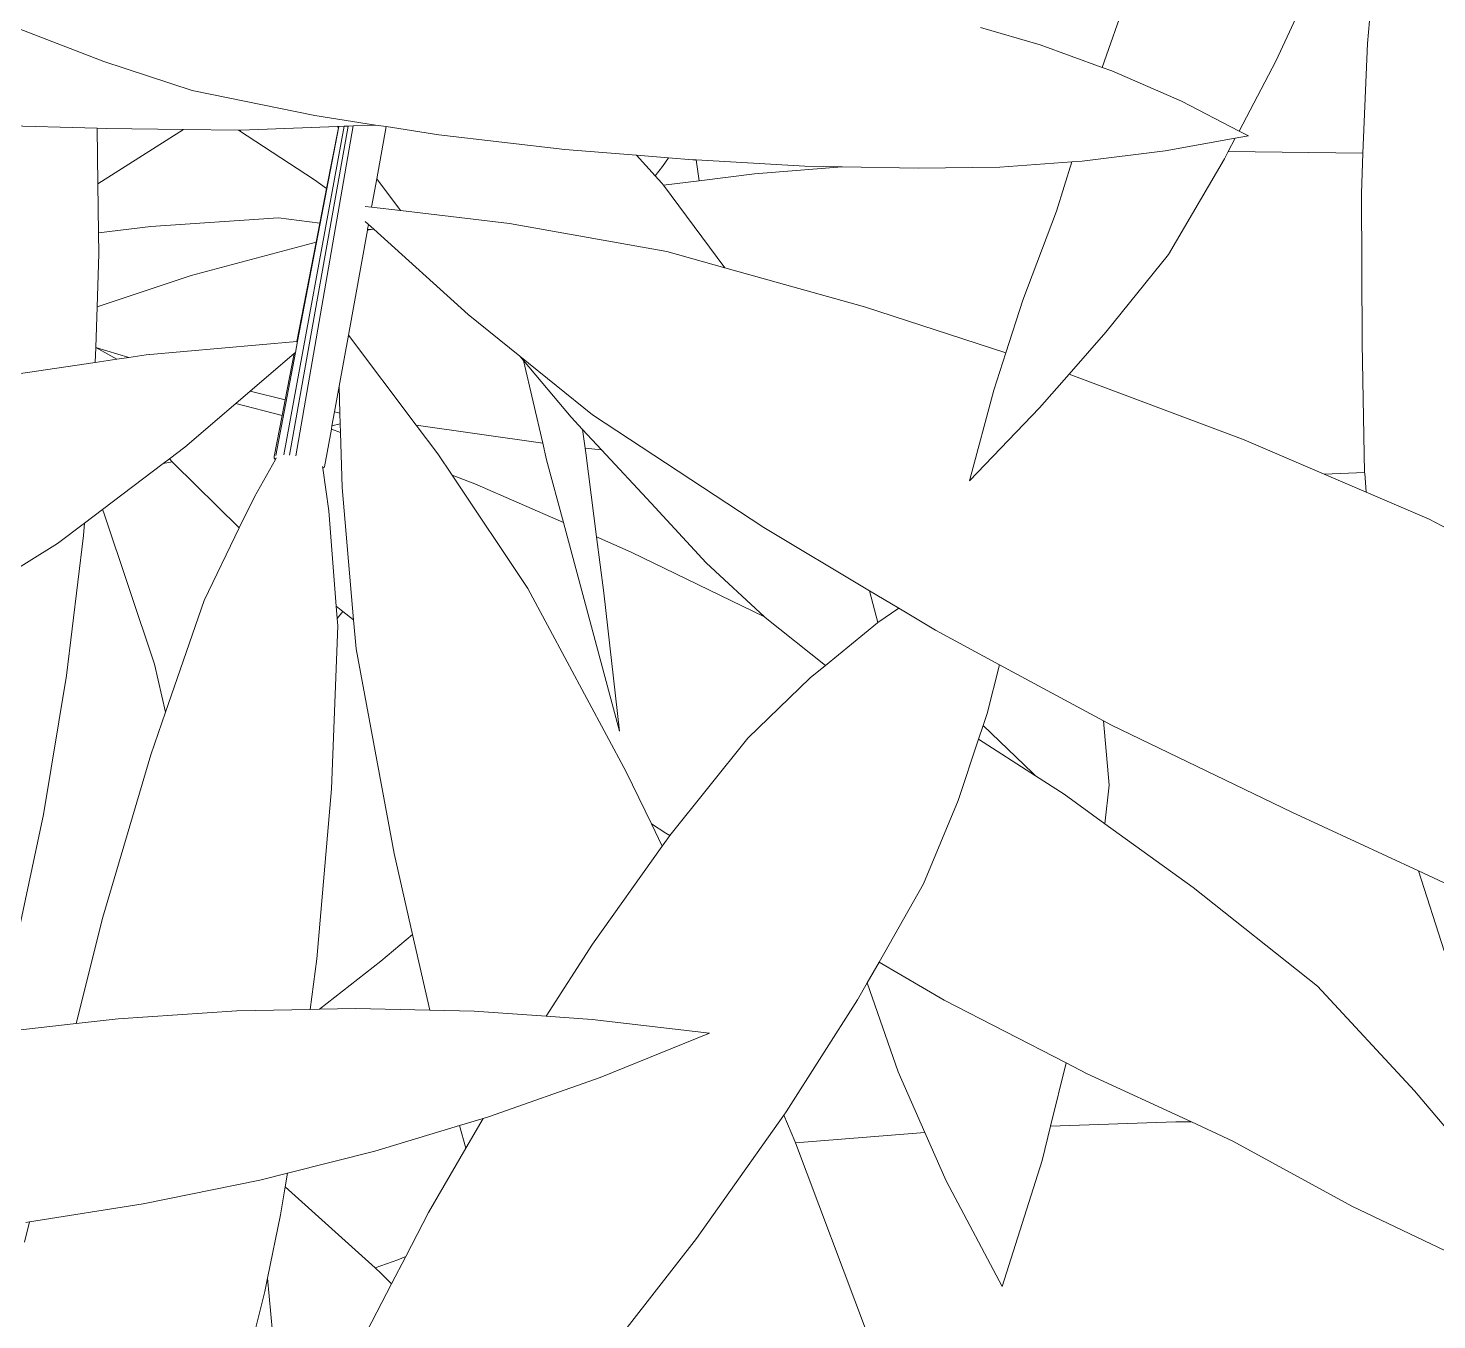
# Model space of a CAD drawing. Header units: millimetres. Extents: x 17 to 218440, y 21 to 53693.
# Drawn here: x 41617.2 to 41754.4, y 21225.2 to 21351.1 of the extents above; entities that cross this region are included whole.
import ezdxf

# ---------------------------------------------------------------- set-up
doc = ezdxf.new("R2010")
doc.units = ezdxf.units.MM
doc.header["$MEASUREMENT"] = 0
doc.layers.add('Edges', color=7, linetype='Continuous', lineweight=18)

# ---------------------------------------------------------------- blocks, each defined once
blk = doc.blocks.new('BAMBOOPLAN')
at = {"layer": 'Edges'}
for p, q in [((7.0946, -2.2844), (7.1594, -2.1439)), ((7.2219, -2.2601), (7.2296, -2.1703)), ((6.8528, -2.2933), (6.8858, -2.199)), ((5.4629, -2.2852), (5.345, -2.2394)), ((6.7663, -2.262), (6.6832, -2.2377)), ((6.8528, -2.2933), (6.7663, -2.262)), ((7.2157, -2.4127), (7.2219, -2.2601)), ((5.5861, -2.3253), (5.4629, -2.2852)), ((6.8662, -2.2981), (6.8528, -2.2933)), ((7.0433, -2.3819), (7.0946, -2.2844)), ((6.963, -2.3404), (6.8662, -2.2981)), ((5.7569, -2.3604), (5.5861, -2.3253)), ((7.0433, -2.3819), (6.963, -2.3404)), ((5.4536, -2.378), (5.249, -2.3723)), ((5.8411, -2.3735), (5.7569, -2.3604)), ((5.4663, -2.3783), (5.4536, -2.378)), ((5.4546, -2.4556), (5.4536, -2.378)), ((5.5739, -2.3797), (5.4546, -2.4556)), ((5.5739, -2.3797), (5.4663, -2.3783)), ((5.6505, -2.3807), (5.5739, -2.3797)), ((5.7564, -2.45), (5.6505, -2.3807)), ((5.6539, -2.3808), (5.6505, -2.3807)), ((5.7882, -2.3756), (5.6539, -2.3808)), ((5.7973, -2.3752), (5.7134, -2.8328)), ((5.8031, -2.375), (5.7213, -2.8333)), ((5.8102, -2.3747), (5.7302, -2.8343)), ((5.7328, -2.6747), (5.79, -2.3755)), ((5.7731, -2.4618), (5.7895, -2.3773)), ((5.7899, -2.3755), (5.7882, -2.3756)), ((5.7895, -2.3773), (5.7882, -2.3756)), ((5.7895, -2.3773), (5.7899, -2.3755)), ((5.79, -2.3755), (5.7899, -2.3755)), ((5.7973, -2.3752), (5.79, -2.3755)), ((5.8031, -2.375), (5.7973, -2.3752)), ((5.8102, -2.3747), (5.8031, -2.375)), ((5.8411, -2.3735), (5.8102, -2.3747)), ((5.8413, -2.3735), (5.8411, -2.3735)), ((5.8561, -2.3758), (5.8413, -2.3735)), ((5.8429, -2.4486), (5.8561, -2.3758)), ((5.9293, -2.3872), (5.8561, -2.3758)), ((6.1047, -2.4077), (5.9293, -2.3872)), ((7.038, -2.392), (6.9402, -2.4095)), ((7.0282, -2.4106), (7.038, -2.392)), ((7.0564, -2.3887), (7.038, -2.392)), ((7.0564, -2.3887), (7.0433, -2.3819)), ((6.2046, -2.4156), (6.1047, -2.4077)), ((6.9402, -2.4095), (6.8246, -2.424)), ((7.0228, -2.4208), (7.0282, -2.4106)), ((7.2157, -2.4127), (7.0282, -2.4106)), ((6.2303, -2.4442), (6.2046, -2.4156)), ((6.2489, -2.4191), (6.2046, -2.4156)), ((6.2303, -2.4442), (6.2406, -2.4312)), ((6.2406, -2.4312), (6.2489, -2.4191)), ((6.2827, -2.4218), (6.2489, -2.4191)), ((6.2876, -2.4221), (6.2827, -2.4218)), ((6.2916, -2.4513), (6.2876, -2.4221)), ((6.4388, -2.431), (6.2876, -2.4221)), ((6.4908, -2.4319), (6.4388, -2.431)), ((6.8102, -2.425), (6.7101, -2.4321)), ((6.7893, -2.4935), (6.8102, -2.425)), ((6.8246, -2.424), (6.8102, -2.425)), ((6.9452, -2.5539), (7.0228, -2.4208)), ((7.2134, -2.4689), (7.2157, -2.4127)), ((5.7731, -2.4618), (5.7564, -2.45)), ((5.8357, -2.488), (5.8429, -2.4486)), ((5.876, -2.4928), (5.8429, -2.4486)), ((6.2397, -2.4547), (6.2303, -2.4442)), ((6.3688, -2.4416), (6.2916, -2.4513)), ((6.4908, -2.4319), (6.3688, -2.4416)), ((6.5968, -2.4338), (6.4908, -2.4319)), ((6.7101, -2.4321), (6.5968, -2.4338)), ((5.4555, -2.5236), (5.4546, -2.4556)), ((5.7636, -2.51), (5.7731, -2.4618)), ((6.2418, -2.4575), (6.2397, -2.4547)), ((6.2916, -2.4513), (6.2418, -2.4575)), ((6.3275, -2.5724), (6.2418, -2.4575)), ((7.2145, -2.6779), (7.2134, -2.4689)), ((5.8357, -2.488), (5.8268, -2.487)), ((5.876, -2.4928), (5.8357, -2.488)), ((5.7061, -2.5027), (5.5282, -2.5148)), ((5.7636, -2.51), (5.7061, -2.5027)), ((5.8314, -2.512), (5.8266, -2.5077)), ((6.0278, -2.5109), (5.876, -2.4928)), ((6.7422, -2.6176), (6.7893, -2.4935)), ((5.5282, -2.5148), (5.4555, -2.5236)), ((5.4559, -2.5531), (5.4555, -2.5236)), ((5.7585, -2.5365), (5.7636, -2.51)), ((5.8034, -2.6663), (5.8299, -2.5201)), ((5.8299, -2.5201), (5.8302, -2.5185)), ((5.8353, -2.5192), (5.8299, -2.5201)), ((5.8302, -2.5185), (5.8314, -2.512)), ((5.8353, -2.5192), (5.8302, -2.5185)), ((5.8387, -2.5186), (5.8314, -2.512)), ((5.8387, -2.5186), (5.8353, -2.5192)), ((5.9702, -2.6376), (5.8387, -2.5186)), ((6.2468, -2.5499), (6.0278, -2.5109)), ((5.7585, -2.5365), (5.5846, -2.5833)), ((5.7315, -2.6748), (5.7585, -2.5365)), ((5.4536, -2.6267), (5.4559, -2.5531)), ((6.3275, -2.5724), (6.2468, -2.5499)), ((6.8579, -2.6622), (6.9452, -2.5539)), ((5.5846, -2.5833), (5.4536, -2.6267)), ((6.5217, -2.6267), (6.3275, -2.5724)), ((5.4518, -2.6834), (5.4536, -2.6267)), ((6.7185, -2.6907), (6.5217, -2.6267)), ((6.7185, -2.6907), (6.7422, -2.6176)), ((6.042, -2.6955), (5.9702, -2.6376)), ((5.7905, -2.7372), (5.8034, -2.6663)), ((5.8977, -2.7914), (5.8034, -2.6663)), ((6.8068, -2.7203), (6.8579, -2.6622)), ((5.4511, -2.7043), (5.4518, -2.6835)), ((5.4976, -2.6974), (5.4518, -2.6834)), ((5.4518, -2.6835), (5.4518, -2.6834)), ((5.4813, -2.6998), (5.4518, -2.6835)), ((5.5218, -2.6938), (5.7315, -2.6748)), ((5.7298, -2.6904), (5.7328, -2.6747)), ((5.7315, -2.6748), (5.7328, -2.6747)), ((7.218, -2.8577), (7.2145, -2.6779)), ((5.3018, -2.7265), (5.4511, -2.7043)), ((5.4511, -2.7043), (5.4813, -2.6998)), ((5.4813, -2.6998), (5.4976, -2.6974)), ((5.4976, -2.6974), (5.5218, -2.6938)), ((5.6669, -2.7442), (5.7281, -2.6919)), ((5.7024, -2.8339), (5.7298, -2.6904)), ((5.7156, -2.7561), (5.7281, -2.6919)), ((5.7281, -2.6919), (5.7298, -2.6904)), ((6.0471, -2.7016), (6.042, -2.6955)), ((6.1434, -2.7771), (6.042, -2.6955)), ((6.074, -2.8168), (6.0471, -2.7016)), ((6.1133, -2.7805), (6.0471, -2.7016)), ((6.7017, -2.7428), (6.7185, -2.6907)), ((6.7654, -2.7673), (6.8068, -2.7203)), ((7.0503, -2.8119), (6.8068, -2.7203)), ((5.6466, -2.7615), (5.6669, -2.7442)), ((5.7156, -2.7561), (5.6669, -2.7442)), ((5.7841, -2.7728), (5.7905, -2.7372)), ((5.7916, -2.7747), (5.7905, -2.7372)), ((6.6679, -2.8689), (6.7017, -2.7428)), ((5.5759, -2.822), (5.6466, -2.7615)), ((5.7114, -2.7779), (5.6466, -2.7615)), ((5.7114, -2.7779), (5.7156, -2.7561)), ((5.7001, -2.8354), (5.7114, -2.7779)), ((5.7805, -2.7923), (5.7841, -2.7728)), ((5.7916, -2.7747), (5.7841, -2.7728)), ((5.792, -2.7895), (5.7916, -2.7747)), ((6.1292, -2.7976), (6.1133, -2.7805)), ((6.3819, -2.9339), (6.1434, -2.7771)), ((6.6679, -2.8689), (6.7654, -2.7673)), ((5.7701, -2.8498), (5.7797, -2.7969)), ((5.7797, -2.7969), (5.7805, -2.7923)), ((5.7924, -2.8017), (5.7797, -2.7969)), ((5.792, -2.7895), (5.7805, -2.7923)), ((5.7924, -2.8017), (5.792, -2.7895)), ((5.7946, -2.8782), (5.7924, -2.8017)), ((6.074, -2.8168), (5.8977, -2.7914)), ((5.9279, -2.8314), (5.8977, -2.7914)), ((6.1329, -2.8235), (6.1292, -2.7976)), ((6.1555, -2.8259), (6.1292, -2.7976)), ((5.5543, -2.8384), (5.5759, -2.822)), ((6.0793, -2.8397), (6.074, -2.8168)), ((6.1555, -2.8259), (6.1329, -2.8235)), ((6.1338, -2.8301), (6.1329, -2.8235)), ((7.1616, -2.8597), (7.0503, -2.8119)), ((5.5456, -2.845), (5.5543, -2.8384)), ((5.5582, -2.8428), (5.5456, -2.845)), ((5.5582, -2.8428), (5.5543, -2.8384)), ((5.5598, -2.8445), (5.5582, -2.8428)), ((5.6725, -2.8916), (5.7018, -2.8394)), ((5.7001, -2.8354), (5.7002, -2.8374)), ((5.7002, -2.8374), (5.7018, -2.8394)), ((5.7018, -2.8394), (5.703, -2.8372)), ((5.9477, -2.8611), (5.9279, -2.8314)), ((6.1028, -2.9272), (6.0793, -2.8397)), ((6.1488, -2.9473), (6.1338, -2.8301)), ((6.2247, -2.9003), (6.1555, -2.8259)), ((5.4611, -2.9092), (5.5456, -2.845)), ((5.6516, -2.9347), (5.5598, -2.8445)), ((5.7677, -2.8514), (5.7674, -2.8492)), ((5.7701, -2.8498), (5.7677, -2.8514)), ((5.7761, -2.9111), (5.7677, -2.8514)), ((5.9792, -2.8732), (5.9477, -2.8611)), ((6.0533, -3.0192), (5.9477, -2.8611)), ((7.218, -2.8577), (7.1616, -2.8597)), ((7.22, -2.8847), (7.1616, -2.8597)), ((7.2181, -2.8583), (7.218, -2.8577)), ((7.22, -2.8847), (7.2181, -2.8583)), ((5.8106, -3.0625), (5.7946, -2.8782)), ((6.1028, -2.9272), (5.9792, -2.8732)), ((5.6516, -2.9347), (5.6725, -2.8916)), ((6.3013, -2.9831), (6.2247, -2.9003)), ((7.3079, -2.9224), (7.22, -2.8847)), ((5.4361, -2.9282), (5.4611, -2.9092)), ((5.4629, -2.9137), (5.4611, -2.9092)), ((5.5336, -3.1246), (5.4629, -2.9137)), ((5.7865, -3.0438), (5.7761, -2.9111)), ((5.3987, -2.9566), (5.4361, -2.9282)), ((5.4348, -2.945), (5.4361, -2.9282)), ((5.6027, -3.0359), (5.6516, -2.9347)), ((6.181, -3.2177), (6.1028, -2.9272)), ((6.529, -3.0222), (6.3819, -2.9339)), ((7.5173, -3.0343), (7.3079, -2.9224)), ((5.1559, -3.1066), (5.3987, -2.9566)), ((5.4112, -3.1401), (5.4348, -2.945)), ((6.1971, -2.9683), (6.1488, -2.9473)), ((6.1588, -3.0249), (6.1488, -2.9473)), ((6.3825, -3.0586), (6.1971, -2.9683)), ((6.3825, -3.0586), (6.3013, -2.9831)), ((6.1902, -3.2746), (6.0533, -3.0192)), ((5.549, -3.1912), (5.6027, -3.0359)), ((6.181, -3.2177), (6.1588, -3.0249)), ((6.5405, -3.0664), (6.529, -3.0222)), ((6.5694, -3.0464), (6.529, -3.0222)), ((5.7958, -3.051), (5.7865, -3.0438)), ((5.7878, -3.0608), (5.7865, -3.0438)), ((5.7958, -3.051), (5.7878, -3.0608)), ((5.8106, -3.0625), (5.7958, -3.051)), ((6.3837, -3.0596), (6.3825, -3.0586)), ((6.5694, -3.0464), (6.5405, -3.0664)), ((6.6206, -3.0771), (6.5694, -3.0464)), ((5.7797, -3.2981), (5.7886, -3.0709)), ((5.7886, -3.0709), (5.7878, -3.0608)), ((5.8141, -3.1032), (5.8106, -3.0625)), ((6.4674, -3.1261), (6.3837, -3.0596)), ((6.5401, -3.0667), (6.4674, -3.1261)), ((6.5405, -3.0664), (6.5401, -3.0667)), ((6.7098, -3.1253), (6.6206, -3.0771)), ((5.8669, -3.3881), (5.8141, -3.1032)), ((5.549, -3.1912), (5.5336, -3.1246)), ((6.4674, -3.1261), (6.4461, -3.1435)), ((6.7098, -3.1253), (6.6926, -3.1932)), ((6.8546, -3.2034), (6.7098, -3.1253)), ((5.379, -3.334), (5.4112, -3.1401)), ((6.4461, -3.1435), (6.3592, -3.2274)), ((5.5284, -3.2508), (5.549, -3.1912)), ((6.6926, -3.1932), (6.6871, -3.2097)), ((6.6871, -3.2097), (6.6807, -3.2291)), ((6.7555, -3.2756), (6.6871, -3.2097)), ((6.8623, -3.293), (6.8546, -3.2034)), ((6.8658, -3.2095), (6.8546, -3.2034)), ((7.1168, -3.3307), (6.8658, -3.2095)), ((6.3592, -3.2274), (6.2509, -3.3632)), ((6.6807, -3.2291), (6.6523, -3.3145)), ((6.7597, -3.2799), (6.6807, -3.2291)), ((5.4616, -3.4769), (5.5284, -3.2508)), ((6.2252, -3.3469), (6.1902, -3.2746)), ((6.7597, -3.2799), (6.7555, -3.2756)), ((6.7997, -3.3057), (6.7597, -3.2799)), ((6.8565, -3.3467), (6.8623, -3.293)), ((5.7593, -3.535), (5.7797, -3.2981)), ((6.8565, -3.3467), (6.7997, -3.3057)), ((6.6523, -3.3145), (6.6038, -3.4303)), ((7.2928, -3.4125), (7.1168, -3.3307)), ((5.3382, -3.5262), (5.379, -3.334)), ((6.2452, -3.3598), (6.2252, -3.3469)), ((6.2401, -3.3778), (6.2252, -3.3469)), ((6.9791, -3.4353), (6.8565, -3.3467)), ((6.2475, -3.3675), (6.2401, -3.3778)), ((6.2509, -3.3632), (6.2452, -3.3598)), ((6.2509, -3.3632), (6.2475, -3.3675)), ((5.8926, -3.5009), (5.8669, -3.3881)), ((6.2401, -3.3778), (6.1431, -3.5144)), ((6.6038, -3.4303), (6.5421, -3.5394)), ((7.3289, -3.5239), (7.2928, -3.4125)), ((7.3349, -3.432), (7.2928, -3.4125)), ((7.1526, -3.5727), (6.9791, -3.4353)), ((5.4243, -3.6249), (5.4616, -3.4769)), ((5.8926, -3.5009), (5.8487, -3.5383)), ((5.9167, -3.6064), (5.8926, -3.5009)), ((6.1431, -3.5144), (6.0786, -3.6149)), ((5.7504, -3.6052), (5.7593, -3.535)), ((5.8487, -3.5383), (5.7633, -3.6049)), ((6.5421, -3.5394), (6.5256, -3.5684)), ((6.6327, -3.5924), (6.5421, -3.5394)), ((6.5256, -3.5684), (6.5122, -3.592)), ((6.5688, -3.6921), (6.5256, -3.5684)), ((7.2874, -3.7186), (7.1526, -3.5727)), ((5.6481, -3.6074), (5.483, -3.6184)), ((5.7504, -3.6052), (5.6481, -3.6074)), ((5.7633, -3.6049), (5.7504, -3.6052)), ((5.8134, -3.6039), (5.7633, -3.6049)), ((5.9167, -3.6064), (5.8134, -3.6039)), ((5.9784, -3.6079), (5.9167, -3.6064)), ((6.5122, -3.592), (6.4129, -3.7478)), ((6.8025, -3.6798), (6.6327, -3.5924)), ((5.4243, -3.6249), (5.3185, -3.6368)), ((5.483, -3.6184), (5.4243, -3.6249)), ((6.0786, -3.6149), (5.9784, -3.6079)), ((6.1428, -3.6194), (6.0786, -3.6149)), ((6.3061, -3.6384), (6.1428, -3.6194)), ((6.3061, -3.6384), (6.1537, -3.7001)), ((6.7808, -3.7677), (6.8025, -3.6798)), ((6.8317, -3.6949), (6.8025, -3.6798)), ((6.1537, -3.7001), (5.9983, -3.7548)), ((6.6058, -3.7767), (6.5688, -3.6921)), ((6.9768, -3.762), (6.8317, -3.6949)), ((7.3309, -3.7702), (7.2874, -3.7186)), ((5.9912, -3.757), (5.9583, -3.7669)), ((5.9912, -3.757), (5.967, -3.7987)), ((5.9983, -3.7548), (5.9912, -3.757)), ((6.4094, -3.7528), (6.288, -3.9242)), ((6.4129, -3.7478), (6.4094, -3.7528)), ((6.4249, -3.7889), (6.4094, -3.7528)), ((6.9551, -3.7618), (6.7808, -3.7677)), ((6.9768, -3.762), (6.9551, -3.7618)), ((7.0345, -3.7887), (6.9768, -3.762)), ((5.9583, -3.7669), (5.8402, -3.8025)), ((5.967, -3.7987), (5.9583, -3.7669)), ((6.6058, -3.7767), (6.4257, -3.791)), ((6.6353, -3.844), (6.6058, -3.7767)), ((6.7689, -3.8155), (6.7808, -3.7677)), ((5.8402, -3.8025), (5.7188, -3.8332)), ((5.967, -3.7987), (5.9151, -3.8883)), ((6.4257, -3.791), (6.4249, -3.7889)), ((6.5246, -4.0537), (6.4257, -3.791)), ((7.2, -3.8791), (7.0345, -3.7887)), ((6.7136, -3.9912), (6.7689, -3.8155)), ((5.68, -3.8431), (5.5179, -3.8763)), ((5.7188, -3.8332), (5.68, -3.8431)), ((5.7155, -3.8524), (5.7188, -3.8332)), ((5.7089, -3.8916), (5.7155, -3.8524)), ((5.8405, -3.9653), (5.7155, -3.8524)), ((6.7136, -3.9912), (6.6353, -3.844)), ((5.5179, -3.8763), (5.3597, -3.9013)), ((7.3685, -3.9599), (7.2, -3.8791)), ((5.3526, -3.9296), (5.3597, -3.9013)), ((5.3597, -3.9013), (5.3544, -3.9022)), ((5.6908, -3.9794), (5.7089, -3.8916)), ((5.9151, -3.8883), (5.8835, -3.9492)), ((6.288, -3.9242), (6.1557, -4.0938)), ((5.8723, -3.9541), (5.8405, -3.9653)), ((5.8835, -3.9492), (5.8636, -3.9874)), ((5.8835, -3.9492), (5.8723, -3.9541)), ((5.687, -3.998), (5.6908, -3.9794)), ((5.7105, -4.1873), (5.6908, -3.9794)), ((5.8486, -3.9726), (5.8405, -3.9653)), ((5.8636, -3.9874), (5.8486, -3.9726)), ((5.6328, -4.214), (5.687, -3.998)), ((5.8636, -3.9874), (5.8134, -4.0839))]:
    blk.add_line(p, q, dxfattribs=at)

msp = doc.modelspace()

# ---------------------------------------------------------------- block references
at = {"xscale": 69.97983938875464, "yscale": 69.97983938875464, "zscale": 69.97983938875464}
msp.add_blockref('BAMBOOPLAN', (41242.26, 21507.75), dxfattribs=at)

doc.saveas('drawing.dxf')
